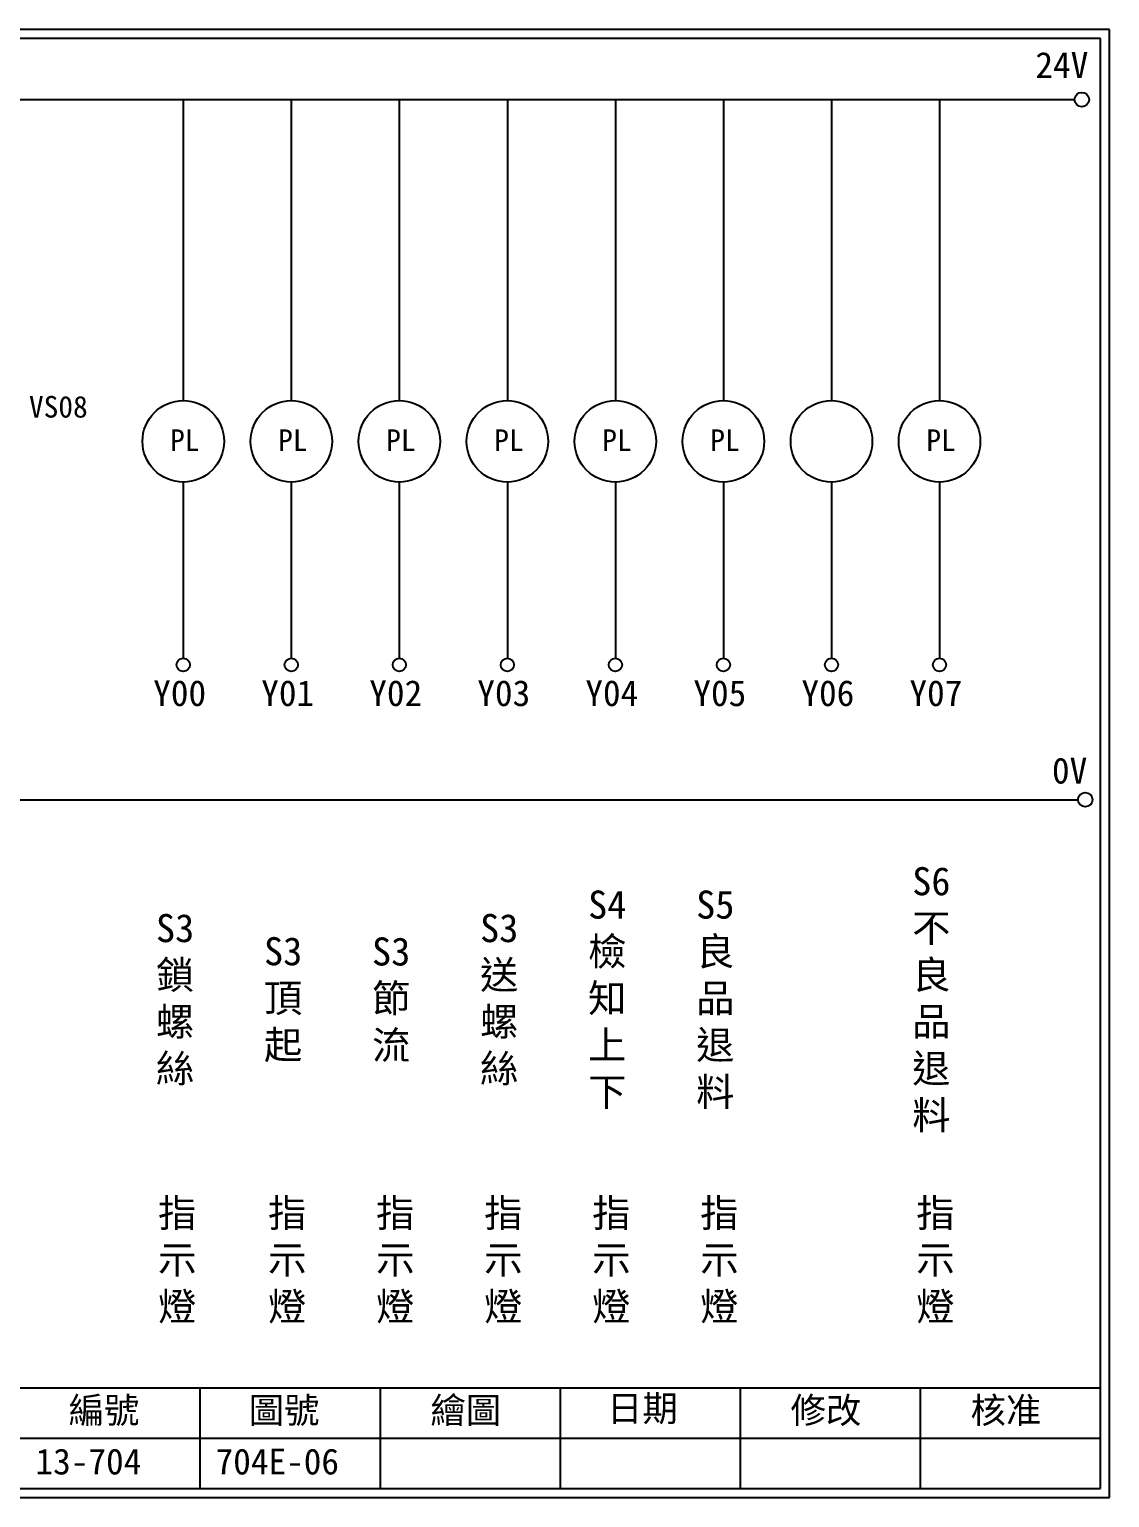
# Model space of a CAD drawing. Extents: x 926 to 1213, y 3 to 207.
# Drawn here: x 1062.8 to 1212.7, y 3 to 207 of the extents above; entities that cross this region are included whole.
import ezdxf

# ---------------------------------------------------------------- set-up
doc = ezdxf.new("R2010")
doc.units = 0
doc.layers.get('0').update_dxf_attribs({"linetype": 'CONTINUOUS'})
doc.layers.add('圖框層', color=7, linetype='CONTINUOUS')
doc.layers.add('標尺寸層', color=3, linetype='CONTINUOUS')
doc.styles.add('CNS', font='romanc.shx', dxfattribs={"bigfont": 'chineset.shx'})
doc.styles.add('STSL', font='KAIU.TTF')

msp = doc.modelspace()

# ---------------------------------------------------------------- linework, layer by layer
for centre in [(1208.88, 197.22), (1209.36, 99.96)]:
    msp.add_circle(centre, 1)
at = {"layer": '圖框層', "color": 7}
for p, q in [((1212.74, 206.97), (925.74, 206.97)), ((1212.74, 3), (1212.74, 206.97)), ((1211.49, 205.72), (926.99, 205.72)), ((1211.49, 4.25), (1211.49, 205.72)), ((926.99, 18.25), (1211.49, 18.25)), ((1086.49, 4.25), (1086.49, 18.25)), ((1111.49, 4.25), (1111.49, 18.25)), ((1136.49, 4.25), (1136.49, 18.25)), ((1161.49, 4.25), (1161.49, 18.25)), ((1186.49, 4.25), (1186.49, 18.25)), ((1061.49, 11.25), (1211.49, 11.25)), ((926.99, 4.25), (1211.49, 4.25)), ((925.74, 3), (1212.74, 3))]:
    msp.add_line(p, q, dxfattribs=at)
at = {"layer": '標尺寸層', "color": 7}
for p, q in [((930.28, 197.22), (1207.88, 197.22)), ((1084.12, 197.22), (1084.12, 155.39)), ((1099.12, 197.22), (1099.12, 155.39)), ((1114.12, 197.22), (1114.12, 155.39)), ((1129.12, 197.22), (1129.12, 155.39)), ((1144.12, 197.22), (1144.12, 155.39)), ((1159.12, 197.22), (1159.12, 155.39)), ((1174.12, 197.22), (1174.12, 155.39)), ((1189.12, 197.22), (1189.12, 155.39)), ((1084.12, 144.07), (1084.12, 119.62)), ((1099.12, 144.07), (1099.12, 119.62)), ((1114.12, 144.07), (1114.12, 119.62)), ((1129.12, 144.07), (1129.12, 119.62)), ((1144.12, 144.07), (1144.12, 119.62)), ((1159.12, 144.07), (1159.12, 119.62)), ((1174.12, 144.07), (1174.12, 119.62)), ((1189.12, 144.07), (1189.12, 119.62)), ((930.49, 99.96), (1208.36, 99.96))]:
    msp.add_line(p, q, dxfattribs=at)
for centre, radius in [((1084.12, 149.73), 5.66), ((1099.12, 149.73), 5.66), ((1114.12, 149.73), 5.66), ((1129.12, 149.73), 5.66), ((1144.12, 149.73), 5.66), ((1159.12, 149.73), 5.66), ((1174.12, 149.73), 5.66), ((1189.12, 149.73), 5.66), ((1084.12, 118.7), 0.92), ((1099.12, 118.7), 0.92), ((1114.12, 118.7), 0.92), ((1129.12, 118.7), 0.92), ((1144.12, 118.7), 0.92), ((1159.12, 118.7), 0.92), ((1174.12, 118.7), 0.92), ((1189.12, 118.7), 0.92)]:
    msp.add_circle(centre, radius, dxfattribs=at)

# ---------------------------------------------------------------- texts
at = {"layer": '圖框層', "color": 4, "style": 'STSL'}
for s, height, p in [('24V', 3.6, (1202.44, 200.22)), ('VS08', 3, (1062.7, 153.04)), ('PL', 3, (1082.3, 148.41)), ('PL', 3, (1097.3, 148.41)), ('PL', 3, (1112.3, 148.41)), ('PL', 3, (1127.3, 148.41)), ('PL', 3, (1142.3, 148.41)), ('PL', 3, (1157.3, 148.41)), ('PL', 3, (1187.3, 148.41)), ('Y00', 3.6, (1079.95, 112.96)), ('Y01', 3.6, (1094.95, 112.96)), ('Y02', 3.6, (1109.95, 112.96)), ('Y03', 3.6, (1124.95, 112.96)), ('Y04', 3.6, (1139.95, 112.96)), ('Y05', 3.6, (1154.95, 112.96)), ('Y06', 3.6, (1169.95, 112.96)), ('Y07', 3.6, (1184.95, 112.96)), ('0V', 3.6, (1204.74, 102.2)), ('編號', 3.6, (1068.21, 13.34)), ('圖號', 3.6, (1093.21, 13.34)), ('繪圖', 3.6, (1118.44, 13.34)), ('日期', 3.6, (1142.96, 13.59)), ('修改', 3.6, (1168.44, 13.34)), ('核准', 3.6, (1193.44, 13.34)), ('13-704', 3.6, (1063.61, 6.22)), ('704E-06', 3.6, (1088.61, 6.22))]:
    msp.add_text(s, height=height, dxfattribs=at).set_placement(p)
at = {"layer": '標尺寸層', "color": 7, "char_height": 3.9, "attachment_point": 5, "style": 'CNS'}
for s, insert, width in [('{\\fDFKai-SB|b0|i0|c136|p65;S6不良品退料}', (1187.99, 72.17), 2.8481), ('{\\fDFKai-SB|b0|i0|c136|p65;S4檢知上下}', (1142.99, 72.17), 2.8481), ('{\\fDFKai-SB|b0|i0|c136|p65;S5良品退料}', (1157.99, 72.17), 2.8481), ('{\\fDFKai-SB|b0|i0|c136|p65;S3鎖螺絲}', (1082.99, 72.17), 2.8481), ('{\\fDFKai-SB|b0|i0|c136|p65;S3送螺絲}', (1127.99, 72.17), 2.8481), ('{\\fDFKai-SB|b0|i0|c136|p65;S3頂起}', (1097.99, 72.17), 2.8481), ('{\\fDFKai-SB|b0|i0|c136|p65;S3節流}', (1112.99, 72.17), 2.8481), ('{\\fDFKai-SB|b0|i0|c136|p65;指示燈}', (1083.29, 35.84), 8.6627), ('{\\fDFKai-SB|b0|i0|c136|p65;指示燈}', (1098.56, 35.84), 8.6627), ('{\\fDFKai-SB|b0|i0|c136|p65;指示燈}', (1113.56, 35.84), 8.6627), ('{\\fDFKai-SB|b0|i0|c136|p65;指示燈}', (1128.56, 35.84), 8.6627), ('{\\fDFKai-SB|b0|i0|c136|p65;指示燈}', (1143.56, 35.84), 8.6627), ('{\\fDFKai-SB|b0|i0|c136|p65;指示燈}', (1158.56, 35.84), 8.6627), ('{\\fDFKai-SB|b0|i0|c136|p65;指示燈}', (1188.56, 35.84), 8.6627)]:
    msp.add_mtext(s, dxfattribs=dict(at, insert=insert, width=width))

doc.saveas('drawing.dxf')
